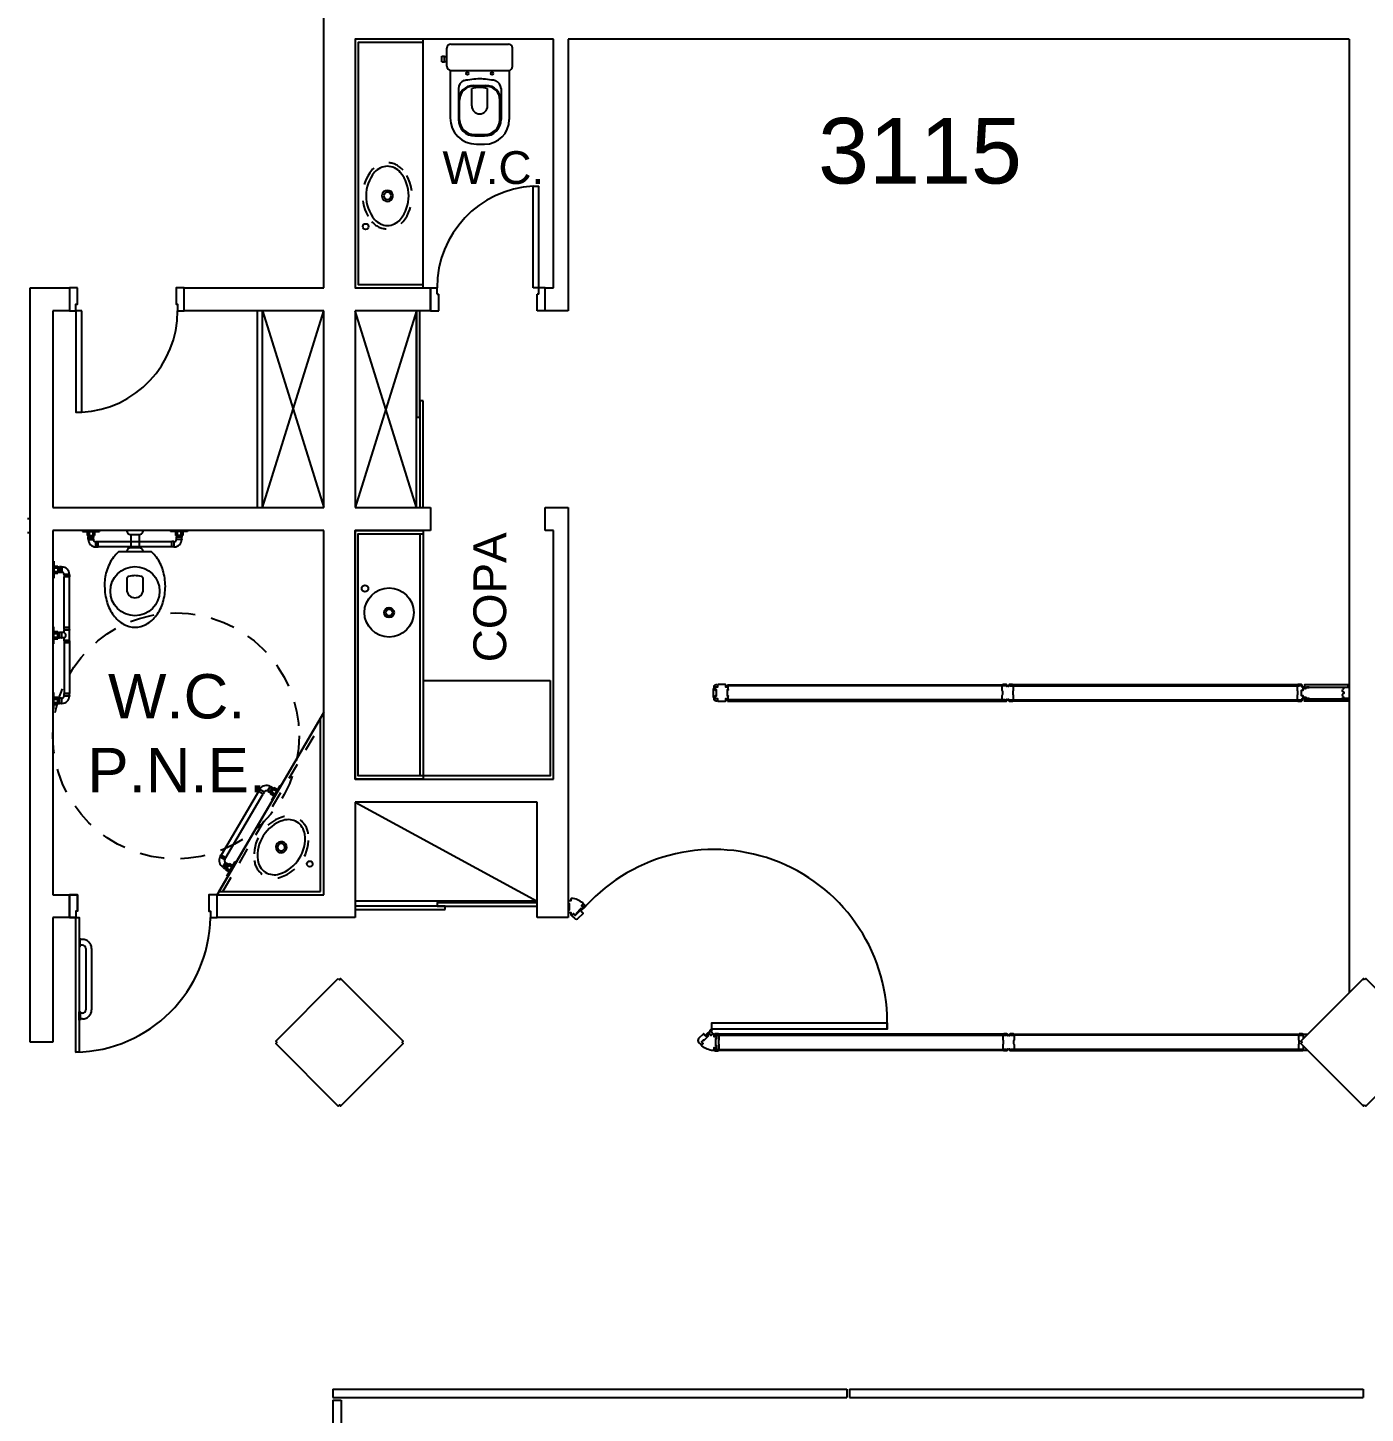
# Model space of a CAD drawing. Header units: metres. Extents: x -331 to 2982, y 362 to 2539.
# Drawn here: x 1082.93 to 1091.09, y 2326.85 to 2335.3 of the extents above; entities that cross this region are included whole.
import ezdxf
from ezdxf.enums import TextEntityAlignment as Align

# ---------------------------------------------------------------- set-up
doc = ezdxf.new("R2010")
doc.units = ezdxf.units.M
for name, pattern in [('DASHDOT', [1, 0.5, -0.25, 0, -0.25]), ('DASHED', [0.75, 0.5, -0.25]), ('XR_BL2_3 PAV$0$CONTINUOUS', [0]), ('XR_BL2_3 PAV$0$HIDDEN', [0.375, 0.25, -0.125])]:
    doc.linetypes.add(name, pattern=pattern)
doc.layers.get('0').update_dxf_attribs({"color": 251})
for name, color, linetype in [('ALV', 251, 'Continuous'), ('CX', 251, 'Continuous'), ('Div', 251, 'Continuous'), ('Est', 251, 'Continuous'), ('Mob', 251, 'Continuous'), ('Texto_Salas', 251, 'Continuous'), ('vid', 251, 'Continuous')]:
    doc.layers.add(name, color=color, linetype=linetype)
doc.layers.add('Det_Lcorte', color=251, linetype='Continuous', lineweight=20)
doc.layers.add('LCorte', color=251, linetype='Continuous', lineweight=20)
doc.styles.add('ARIAL', font='arial.ttf')
doc.styles.add('DESTAQUE', font='arial.ttf', dxfattribs={"height": 0.4})

# ---------------------------------------------------------------- blocks, each defined once
blk = doc.blocks.new('XR_BL2_3 PAV$0$VOG13')
at = {"layer": 'Mob'}
for p, q in [((-20, -15), (-20, -4)), ((-17.5, -1.5), (17.5, -1.5)), ((20, -15), (20, -4)), ((-23, -8.75), (-21.5, -8.75)), ((-23, -12.25), (-23, -8.75)), ((-23, -12.25), (-21.5, -12.25)), ((-21.5, -12.25), (-21.5, -8.75)), ((-21.5, -9), (-20, -9)), ((-21.5, -12), (-20, -12)), ((-18, -17.45), (-18, -46.5)), ((-17.5, -17.5), (17.5, -17.5)), ((18, -17.45), (18, -47.5)), ((-13, -28.63), (-13, -35.9)), ((-4.8, -39.2), (-4.8, -28.61)), ((-3.8, -26.7), (3.8, -26.7)), ((-3.75, -27.1), (3.75, -27.1)), ((4.8, -39.2), (4.8, -28.61)), ((13, -28.63), (13, -35.9)), ((-13, -35.9), (-13, -47.5)), ((-12.25, -47.6), (-12.25, -35.6)), ((12.25, -47.6), (12.25, -35.6)), ((13, -35.9), (13, -47.5)), ((-3.25, -56.6), (3.25, -56.6)), ((-3, -57.5), (3, -57.5)), ((-2, -62.5), (3, -62.5))]:
    blk.add_line(p, q, dxfattribs=at)
for centre in [(-7.5, -19.4), (7.5, -19.4)]:
    blk.add_circle(centre, 0.75, dxfattribs=at)
for centre, radius, start, end in [((-17.5, -4), 2.5, 90, 180), ((17.5, -4), 2.5, 0, 90), ((-17.5, -15), 2.5, 180, 270), ((17.5, -15), 2.5, 270, 0), ((-7.81, -28.67), 5.19, 109.37837, 179.5279), ((5.57, -107.06), 84.64, 93.7724, 100.27879), ((-5.57, -107.06), 84.64, 79.72121, 86.2276), ((7.81, -28.67), 5.19, 0.4721, 70.62163), ((-3.8, -35.9), 9.2, 90, 180), ((-3.75, -35.6), 8.5, 90, 180), ((-0.88, -40.32), 12.35, 85.90745, 108.49787), ((0.88, -40.32), 12.35, 71.50213, 94.09255), ((3.75, -35.6), 8.5, 0, 90), ((3.8, -35.9), 9.2, 0, 90), ((0, -39.2), 4.8, 180, 0), ((-2, -46.5), 16, 180, 270), ((-3, -47.5), 10, 180, 270), ((-3.25, -47.6), 9, 180, 270), ((3, -47.5), 10, 270, 0), ((3, -47.5), 15, 270, 0), ((3.25, -47.6), 9, 270, 0)]:
    blk.add_arc(centre, radius, start, end, dxfattribs=at)
blk = doc.blocks.new('XR_BL2_3 PAV$0$CUB_EMB_L5917')
at = {"layer": 'Mob', "linetype": 'XR_BL2_3 PAV$0$HIDDEN', "ltscale": 0.05}
for points in [[(0.1568, 0.2924, 0.358975), (-0.1568, 0.2924)], [(-0.1568, 0.2924, 0.471699), (-0.1569, 0.1027)], [(0.1568, 0.1026, 0.472393), (0.1568, 0.2924)], [(-0.1569, 0.1027, 0.359179), (0.1568, 0.1026)]]:
    blk.add_lwpolyline(points, format="xyb", dxfattribs=at)
at = {"layer": 'Mob'}
for points in [[(-0.1433, 0.276, 0.471701), (-0.1435, 0.1191)], [(0.1433, 0.2761, 0.358974), (-0.1433, 0.276)], [(0.1433, 0.119, 0.472527), (0.1433, 0.2761)], [(0, 0.2202, 1), (0, 0.1748)], [(0, 0.1748, 1), (0, 0.2202)], [(-0.1435, 0.1191, 0.359169), (0.1433, 0.119)]]:
    blk.add_lwpolyline(points, format="xyb", dxfattribs=at)
blk.add_lwpolyline([(0.0336, 0.1975, 1.732057), (-0.0168, 0.1684, 0.577348)], format="xyb", close=True, dxfattribs=at)
blk.add_circle((0.1874, 0.0647), 0.0175, dxfattribs=at)
blk = doc.blocks.new('SALA_ANEXO_Meio')
at = {"layer": 'Est'}
blk.add_lwpolyline([(-1090.8515, 718.723), (-1090.8585, 718.7159), (-1091.2404, 719.0977), (-1091.2333, 719.1048), (-1091.2404, 719.1119), (-1090.8585, 719.4937), (-1090.8515, 719.4866)], dxfattribs=at)
blk = doc.blocks.new('tttttttttttttt6')
at = {"layer": 'ALV', "color": 251}
for p, q in [((1307.6022, 2365.1012), (1307.6022, 2368.8003)), ((1309.0022, 2366.6162), (1307.7922, 2366.6162)), ((1307.7922, 2366.6162), (1307.7922, 2365.1012)), ((1309.0022, 2365.1012), (1309.0022, 2366.6162)), ((1309.0922, 2366.6162), (1309.0922, 2364.9612)), ((1313.8522, 2366.6162), (1309.0922, 2366.6162)), ((1313.8522, 2366.6162), (1313.8522, 2360.8022)), ((1305.8107, 2360.5012), (1305.8107, 2365.1012)), ((1305.8107, 2365.1012), (1305.8107, 2365.1012)), ((1305.8107, 2365.1012), (1306.0507, 2365.1012)), ((1306.0507, 2365.1012), (1306.0507, 2364.9612)), ((1306.7507, 2364.9612), (1306.7507, 2365.1012)), ((1306.7507, 2365.1012), (1307.6022, 2365.1012)), ((1307.7922, 2365.1012), (1308.2522, 2365.1012)), ((1308.2522, 2365.1012), (1308.2522, 2364.9612)), ((1308.9522, 2364.9612), (1308.9522, 2365.1012)), ((1308.9522, 2365.1012), (1309.0022, 2365.1012)), ((1306.0507, 2364.9612), (1305.9507, 2364.9612)), ((1305.9507, 2364.9612), (1305.9507, 2363.7612)), ((1307.6022, 2364.9612), (1306.7507, 2364.9612)), ((1307.6022, 2363.7612), (1307.6022, 2364.9612)), ((1308.2522, 2364.9612), (1307.7922, 2364.9612)), ((1307.7922, 2364.9612), (1307.7922, 2363.7612)), ((1309.0922, 2364.9612), (1308.9522, 2364.9612)), ((1305.9507, 2363.7612), (1307.6022, 2363.7612)), ((1307.7922, 2363.7612), (1308.2522, 2363.7612)), ((1308.2522, 2363.7612), (1308.2522, 2363.6212)), ((1308.9522, 2363.6212), (1308.9522, 2363.7612)), ((1308.9522, 2363.7612), (1309.0922, 2363.7612)), ((1309.0922, 2363.7612), (1309.0922, 2361.2612)), ((1307.6022, 2363.6212), (1305.9507, 2363.6212)), ((1305.9507, 2363.6212), (1305.9507, 2361.4012)), ((1307.6022, 2361.4012), (1307.6022, 2363.6212)), ((1308.2522, 2363.6212), (1307.7922, 2363.6212)), ((1307.7922, 2363.6212), (1307.7922, 2362.1062)), ((1309.0022, 2363.6212), (1308.9522, 2363.6212)), ((1309.0022, 2362.1062), (1309.0022, 2363.6212)), ((1307.7922, 2362.1062), (1309.0022, 2362.1062)), ((1308.9022, 2361.9662), (1307.7922, 2361.9662)), ((1307.7922, 2361.9662), (1307.7922, 2361.2612)), ((1308.9022, 2361.2612), (1308.9022, 2361.9662)), ((1305.9507, 2361.4012), (1306.0507, 2361.4012)), ((1306.0507, 2361.4012), (1306.0507, 2361.2612)), ((1306.9507, 2361.2612), (1306.9507, 2361.4012)), ((1306.9507, 2361.4012), (1307.6022, 2361.4012)), ((1306.0507, 2361.2612), (1305.9507, 2361.2612)), ((1305.9507, 2361.2612), (1305.9507, 2360.5012)), ((1307.7922, 2361.2612), (1306.9507, 2361.2612)), ((1309.0922, 2361.2612), (1308.9022, 2361.2612)), ((1305.9507, 2360.5012), (1305.8107, 2360.5012))]:
    blk.add_line(p, q, dxfattribs=at)
at = {"layer": 'CX', "color": 251}
for p, q in [((1308.8772, 2365.1012), (1308.8772, 2365.7202)), ((1308.8772, 2365.7202), (1308.9122, 2365.7202)), ((1308.9122, 2365.1012), (1308.9122, 2365.7202)), ((1308.2522, 2364.9612), (1308.2522, 2365.1012)), ((1308.2522, 2365.1012), (1308.2922, 2365.1012)), ((1308.2922, 2365.0612), (1308.2922, 2365.1012)), ((1308.9122, 2365.1012), (1308.8772, 2365.1012)), ((1308.9122, 2365.0612), (1308.9122, 2365.1012)), ((1308.9522, 2365.1012), (1308.9122, 2365.1012)), ((1308.9522, 2364.9612), (1308.9522, 2365.1012)), ((1308.2922, 2365.0612), (1308.3022, 2365.0612)), ((1308.3022, 2364.9612), (1308.3022, 2365.0612)), ((1308.9022, 2364.9612), (1308.9022, 2365.0612)), ((1308.9122, 2365.0612), (1308.9022, 2365.0612)), ((1307.1972, 2363.7612), (1307.1972, 2364.9612)), ((1307.2272, 2363.7612), (1307.2272, 2364.9612)), ((1308.1672, 2363.7612), (1308.1672, 2364.9612)), ((1308.2522, 2364.9612), (1308.3022, 2364.9612)), ((1308.9522, 2364.9612), (1308.9022, 2364.9612)), ((1306.1307, 2361.1287), (1306.1157, 2361.1287)), ((1306.1307, 2361.0937), (1306.1157, 2361.0937)), ((1306.1507, 2361.0737), (1306.1507, 2360.6987)), ((1306.1857, 2361.0737), (1306.1857, 2360.6987)), ((1306.1307, 2360.6787), (1306.1157, 2360.6787)), ((1306.1307, 2360.6437), (1306.1157, 2360.6437))]:
    blk.add_line(p, q, dxfattribs=at)
for points in [[(1306.1007, 2365.1012), (1306.0507, 2365.1012), (1306.0507, 2364.9612), (1306.0907, 2364.9612), (1306.0907, 2365.0012), (1306.1007, 2365.0012)], [(1306.7507, 2365.1012), (1306.7007, 2365.1012), (1306.7007, 2365.0012), (1306.7107, 2365.0012), (1306.7107, 2364.9612), (1306.7507, 2364.9612)], [(1306.1257, 2364.9612), (1306.0907, 2364.9612), (1306.0907, 2364.3422), (1306.1257, 2364.3422)], [(1308.1872, 2364.9612), (1308.1672, 2364.9612), (1308.1672, 2364.3112), (1308.1872, 2364.3112)], [(1308.2072, 2364.4112), (1308.1872, 2364.4112), (1308.1872, 2363.7612), (1308.2072, 2363.7612)], [(1306.0507, 2361.4012), (1306.1007, 2361.4012), (1306.1007, 2361.3012), (1306.0907, 2361.3012), (1306.0907, 2361.2612), (1306.0507, 2361.2612)], [(1306.9507, 2361.4012), (1306.9007, 2361.4012), (1306.9007, 2361.3012), (1306.9107, 2361.3012), (1306.9107, 2361.2612), (1306.9507, 2361.2612)], [(1308.3422, 2361.3112), (1308.3422, 2361.3312), (1307.7922, 2361.3312), (1307.7922, 2361.3112)], [(1308.9022, 2361.3312), (1308.9022, 2361.3512), (1308.2922, 2361.3512), (1308.2922, 2361.3312)], [(1306.0907, 2361.2612), (1306.1107, 2361.2612), (1306.1107, 2360.4412), (1306.0907, 2360.4412)], [(1306.1157, 2361.1362), (1306.1107, 2361.1362), (1306.1107, 2361.0862), (1306.1157, 2361.0862)], [(1306.1157, 2360.6362), (1306.1107, 2360.6362), (1306.1107, 2360.6862), (1306.1157, 2360.6862)], [(1309.9667, 2360.5815), (1309.9667, 2360.6195), (1311.0367, 2360.6195), (1311.0367, 2360.5815)]]:
    blk.add_lwpolyline(points, close=True, dxfattribs=at)
blk.add_lwpolyline([(1305.7957, 2363.6092), (1305.8107, 2363.6092), (1305.8107, 2363.6932), (1305.7957, 2363.6932, 0.414214)], format="xyb", dxfattribs=at)
for points in [[(1309.9935, 2362.5802, -0.32019), (1309.9841, 2362.587, 0.002744), (1309.9807, 2362.5978, -0.332744), (1309.9812, 2362.5989, 0.702025), (1309.9805, 2362.6026, -0.317833), (1309.9797, 2362.6034, -0.05088), (1309.9769, 2362.6312, -0.05088), (1309.9797, 2362.659, -0.317833), (1309.9805, 2362.6599, 0.702025), (1309.9812, 2362.6636, -0.332744), (1309.9807, 2362.6647, 0.002744), (1309.9841, 2362.6755, -0.32019), (1309.9935, 2362.6822), (1309.9959, 2362.6822, -0.414214), (1310.0009, 2362.6772), (1310.0009, 2362.6662), (1309.9879, 2362.6662), (1309.9879, 2362.6492, 0.414214), (1309.9884, 2362.6487), (1309.9894, 2362.6487), (1309.9894, 2362.6497, -0.414214), (1309.9912, 2362.6515), (1309.9929, 2362.6515), (1309.9929, 2362.611), (1309.9912, 2362.611, -0.414214), (1309.9894, 2362.6127), (1309.9894, 2362.6137), (1309.9884, 2362.6137, 0.414214), (1309.9879, 2362.6132), (1309.9879, 2362.5962), (1310.0009, 2362.5962), (1310.0009, 2362.5852, -0.414214), (1309.9959, 2362.5802)], [(1310.0664, 2362.6515), (1310.0664, 2362.6487), (1310.0674, 2362.6487, 0.414214), (1310.0679, 2362.6492), (1310.0679, 2362.6662), (1310.0529, 2362.6662), (1310.0529, 2362.6772, 0.414214), (1310.0479, 2362.6822), (1310.0079, 2362.6822, 0.414214), (1310.0029, 2362.6772), (1310.0029, 2362.6662), (1309.9879, 2362.6662), (1309.9879, 2362.6492, 0.414214), (1309.9884, 2362.6487), (1309.9894, 2362.6487), (1309.9894, 2362.6497, -0.414214), (1309.9912, 2362.6515), (1309.9929, 2362.6515), (1309.9929, 2362.611), (1309.9912, 2362.611, -0.414214), (1309.9894, 2362.6127), (1309.9894, 2362.6137), (1309.9884, 2362.6137, 0.414214), (1309.9879, 2362.6132), (1309.9879, 2362.5962), (1310.0029, 2362.5962), (1310.0029, 2362.5852, 0.414214), (1310.0079, 2362.5802), (1310.0279, 2362.5802), (1310.0479, 2362.5802, 0.414214), (1310.0529, 2362.5852), (1310.0529, 2362.5962), (1310.0679, 2362.5962), (1310.0679, 2362.6132, 0.414214), (1310.0674, 2362.6137), (1310.0664, 2362.6137), (1310.0664, 2362.611), (1310.0629, 2362.611), (1310.0629, 2362.6515)], [(1311.7734, 2362.6732), (1311.7694, 2362.6732, 0.414214), (1311.7664, 2362.6702), (1311.7664, 2362.6756, 0.439162), (1311.7604, 2362.6822), (1311.7424, 2362.6822, 0.414214), (1311.7414, 2362.6812), (1311.7414, 2362.6807), (1311.7564, 2362.6807), (1311.7564, 2362.6734), (1311.7416, 2362.6734, 0.322891), (1311.7359, 2362.6682), (1311.7359, 2362.6479, 0.13729), (1311.7366, 2362.6453), (1311.7382, 2362.6427, -0.13729), (1311.7389, 2362.6401), (1311.7389, 2362.6312), (1311.7389, 2362.6224, -0.13729), (1311.7382, 2362.6198), (1311.7366, 2362.6172, 0.13729), (1311.7359, 2362.6146), (1311.7359, 2362.5942, 0.322891), (1311.7416, 2362.589), (1311.7564, 2362.589), (1311.7564, 2362.5817), (1311.7414, 2362.5817), (1311.7414, 2362.5812, 0.414214), (1311.7424, 2362.5802), (1311.7604, 2362.5802, 0.439162), (1311.7664, 2362.5869), (1311.7664, 2362.5922, 0.414214), (1311.7694, 2362.5892), (1311.7734, 2362.5892, 0.414214), (1311.7764, 2362.5922), (1311.7764, 2362.5869, 0.439162), (1311.7824, 2362.5802), (1311.8004, 2362.5802, 0.414214), (1311.8014, 2362.5812), (1311.8014, 2362.5817), (1311.7864, 2362.5817), (1311.7864, 2362.589), (1311.8012, 2362.589, 0.322891), (1311.8069, 2362.5942), (1311.8069, 2362.6146, 0.13729), (1311.8061, 2362.6172), (1311.8046, 2362.6198, -0.13729), (1311.8038, 2362.6224), (1311.8038, 2362.6312), (1311.8038, 2362.6401, -0.13729), (1311.8046, 2362.6427), (1311.8061, 2362.6453, 0.13729), (1311.8069, 2362.6479), (1311.8069, 2362.6682, 0.322891), (1311.8012, 2362.6734), (1311.7864, 2362.6734), (1311.7864, 2362.6807), (1311.8014, 2362.6807), (1311.8014, 2362.6812, 0.414214), (1311.8004, 2362.6822), (1311.7824, 2362.6822, 0.439162), (1311.7764, 2362.6756), (1311.7764, 2362.6702, 0.414214)], [(1313.8128, 2362.6432), (1313.8152, 2362.6537, -0.194954), (1313.816, 2362.655), (1313.8177, 2362.656, 0.387702), (1313.8184, 2362.6587), (1313.8168, 2362.6617), (1313.8172, 2362.662), (1313.8196, 2362.6574), (1313.82, 2362.6581), (1313.82, 2362.6646), (1313.8082, 2362.6646), (1313.8082, 2362.6662), (1313.8522, 2362.6662), (1313.8522, 2362.5962), (1313.8082, 2362.5962), (1313.8082, 2362.5979), (1313.82, 2362.5979), (1313.82, 2362.6043), (1313.8196, 2362.605), (1313.8172, 2362.6005), (1313.8168, 2362.6007), (1313.8184, 2362.6038, 0.387702), (1313.8177, 2362.6064), (1313.816, 2362.6075, -0.194954), (1313.8152, 2362.6087), (1313.8128, 2362.6192, -0.268551), (1313.8142, 2362.624), (1313.8221, 2362.6291), (1313.8221, 2362.6334), (1313.8142, 2362.6384, -0.268551)], [(1309.0925, 2361.3459, 0.414214), (1309.093, 2361.3454), (1309.094, 2361.3454), (1309.094, 2361.3464, -0.414214), (1309.0958, 2361.3481), (1309.0975, 2361.3481), (1309.0975, 2361.3279), (1309.0975, 2361.3076), (1309.0958, 2361.3076, -0.414214), (1309.094, 2361.3094), (1309.094, 2361.3104), (1309.093, 2361.3104, 0.414214), (1309.0925, 2361.3099), (1309.0925, 2361.2929), (1309.1075, 2361.2929), (1309.1075, 2361.2819, 0.668179), (1309.1161, 2361.2783), (1309.1239, 2361.2861), (1309.1345, 2361.2755), (1309.1465, 2361.2875, 0.414214), (1309.1465, 2361.2882), (1309.1458, 2361.289), (1309.1451, 2361.2882, -0.414214), (1309.1426, 2361.2882), (1309.1414, 2361.2895), (1309.17, 2361.3181), (1309.1712, 2361.3169, -0.414214), (1309.1712, 2361.3144), (1309.1705, 2361.3137), (1309.1712, 2361.313, 0.414214), (1309.1719, 2361.313), (1309.184, 2361.325), (1309.1734, 2361.3356), (1309.1812, 2361.3434, 0.441105), (1309.1808, 2361.3508, 0.152372), (1309.113, 2361.3789, 0.441105), (1309.1075, 2361.3739), (1309.1075, 2361.3629), (1309.0925, 2361.3629)], [(1309.9636, 2360.5441), (1309.9706, 2360.5512, 0.414214), (1309.9706, 2360.5582), (1309.9616, 2360.5673, 0.414214), (1309.9587, 2360.5673), (1309.9507, 2360.5593), (1309.9518, 2360.5583), (1309.9514, 2360.5579), (1309.95, 2360.5593), (1309.95, 2360.5593), (1309.9591, 2360.5682, -0.294496), (1309.9612, 2360.5687, 3.099483), (1309.9574, 2360.5745), (1309.9556, 2360.5727), (1309.9566, 2360.5717), (1309.9352, 2360.5506), (1309.937, 2360.5488), (1309.947, 2360.5587), (1309.947, 2360.5578), (1309.9386, 2360.5496), (1309.9407, 2360.5474), (1309.9403, 2360.5471), (1309.9394, 2360.548), (1309.9312, 2360.5397), (1309.9259, 2360.545), (1309.9253, 2360.5423), (1309.9211, 2360.5466), (1309.9237, 2360.5471), (1309.9184, 2360.5524, 0.414214), (1309.9156, 2360.5524), (1309.887, 2360.5238, 0.414214), (1309.887, 2360.5005), (1309.9001, 2360.4874, 0.422579), (1309.907, 2360.4875), (1309.9141, 2360.4946), (1309.9037, 2360.5049), (1309.9157, 2360.5169, -0.414214), (1309.9165, 2360.5169), (1309.9172, 2360.5162), (1309.9165, 2360.5155, 0.414214), (1309.9165, 2360.5131), (1309.9177, 2360.5118), (1309.9463, 2360.5405), (1309.9451, 2360.5417, 0.414214), (1309.9426, 2360.5417), (1309.9419, 2360.541), (1309.9412, 2360.5417, -0.414214), (1309.9412, 2360.5424), (1309.9532, 2360.5544)], [(1309.9951, 2360.4671), (1309.9801, 2360.4671), (1309.9801, 2360.456, -0.440902), (1309.9747, 2360.4511, -0.152386), (1309.9069, 2360.4791, -0.440902), (1309.9065, 2360.4865), (1309.9143, 2360.4943), (1309.9037, 2360.5049), (1309.9157, 2360.5169, -0.414214), (1309.9165, 2360.5169), (1309.9172, 2360.5162), (1309.9165, 2360.5155, 0.414214), (1309.9165, 2360.5131), (1309.9177, 2360.5118), (1309.9463, 2360.5405), (1309.9451, 2360.5417, 0.414214), (1309.9426, 2360.5417), (1309.9419, 2360.541), (1309.9412, 2360.5417, -0.414214), (1309.9412, 2360.5424), (1309.9532, 2360.5544), (1309.9638, 2360.5438), (1309.9716, 2360.5516, -0.668179), (1309.9801, 2360.5481), (1309.9801, 2360.5371), (1309.9951, 2360.5371), (1309.9951, 2360.5201, -0.414214), (1309.9946, 2360.5196), (1309.9936, 2360.5196), (1309.9936, 2360.5206, 0.414214), (1309.9919, 2360.5223), (1309.9901, 2360.5223), (1309.9901, 2360.5021), (1309.9901, 2360.4818), (1309.9919, 2360.4818, 0.414214), (1309.9936, 2360.4836), (1309.9936, 2360.4846), (1309.9946, 2360.4846, -0.414214), (1309.9951, 2360.4841)], [(1310.0127, 2360.4854, 0.13729), (1310.012, 2360.488), (1310.0104, 2360.4906, -0.13729), (1310.0097, 2360.4932), (1310.0097, 2360.5021), (1310.0097, 2360.5109, -0.13729), (1310.0104, 2360.5135), (1310.012, 2360.5161, 0.13729), (1310.0127, 2360.5187), (1310.0127, 2360.5391, 0.322891), (1310.007, 2360.5443), (1309.9922, 2360.5443), (1309.9922, 2360.5516), (1310.0072, 2360.5516), (1310.0072, 2360.5521, 0.414214), (1310.0062, 2360.5531), (1309.9882, 2360.5531, 0.439162), (1309.9822, 2360.5464), (1309.9822, 2360.5371), (1309.9951, 2360.5371), (1309.9951, 2360.5201, -0.414214), (1309.9946, 2360.5196), (1309.9936, 2360.5196), (1309.9936, 2360.5206, 0.414214), (1309.9919, 2360.5223), (1309.9901, 2360.5223), (1309.9901, 2360.5021), (1309.9901, 2360.4818), (1309.9919, 2360.4818, 0.414214), (1309.9936, 2360.4836), (1309.9936, 2360.4846), (1309.9946, 2360.4846, -0.414214), (1309.9951, 2360.4841), (1309.9951, 2360.4671), (1309.9822, 2360.4671), (1309.9822, 2360.4564, 0.439162), (1309.9882, 2360.4498), (1310.0062, 2360.4498, 0.414214), (1310.0072, 2360.4508), (1310.0072, 2360.4513), (1309.9922, 2360.4513), (1309.9922, 2360.4586), (1310.007, 2360.4586, 0.322891), (1310.0127, 2360.4638)], [(1311.7784, 2360.5434), (1311.7744, 2360.5434, 0.414214), (1311.7714, 2360.5404), (1311.7714, 2360.5458, 0.439162), (1311.7654, 2360.5524), (1311.7474, 2360.5524, 0.414214), (1311.7464, 2360.5514), (1311.7464, 2360.5509), (1311.7614, 2360.5509), (1311.7614, 2360.5436), (1311.7466, 2360.5436, 0.322891), (1311.7409, 2360.5384), (1311.7409, 2360.5181, 0.13729), (1311.7416, 2360.5155), (1311.7432, 2360.5129, -0.13729), (1311.7439, 2360.5103), (1311.7439, 2360.5014), (1311.7439, 2360.4926, -0.13729), (1311.7432, 2360.49), (1311.7416, 2360.4874, 0.13729), (1311.7409, 2360.4848), (1311.7409, 2360.4644, 0.322891), (1311.7466, 2360.4592), (1311.7614, 2360.4592), (1311.7614, 2360.4519), (1311.7464, 2360.4519), (1311.7464, 2360.4514, 0.414214), (1311.7474, 2360.4504), (1311.7654, 2360.4504, 0.439162), (1311.7714, 2360.4571), (1311.7714, 2360.4624, 0.414214), (1311.7744, 2360.4594), (1311.7784, 2360.4594, 0.414214), (1311.7814, 2360.4624), (1311.7814, 2360.4571, 0.439162), (1311.7874, 2360.4504), (1311.8054, 2360.4504, 0.414214), (1311.8064, 2360.4514), (1311.8064, 2360.4519), (1311.7914, 2360.4519), (1311.7914, 2360.4592), (1311.8062, 2360.4592, 0.322891), (1311.8119, 2360.4644), (1311.8119, 2360.4848, 0.13729), (1311.8111, 2360.4874), (1311.8096, 2360.49, -0.13729), (1311.8088, 2360.4926), (1311.8088, 2360.5014), (1311.8088, 2360.5103, -0.13729), (1311.8096, 2360.5129), (1311.8111, 2360.5155, 0.13729), (1311.8119, 2360.5181), (1311.8119, 2360.5384, 0.322891), (1311.8062, 2360.5436), (1311.7914, 2360.5436), (1311.7914, 2360.5509), (1311.8064, 2360.5509), (1311.8064, 2360.5514, 0.414214), (1311.8054, 2360.5524), (1311.7874, 2360.5524, 0.439162), (1311.7814, 2360.5458), (1311.7814, 2360.5404, 0.414214)], [(1313.5738, 2360.4787), (1313.5583, 2360.4942), (1313.5654, 2360.5012), (1313.5583, 2360.5083), (1313.5738, 2360.5238), (1313.5737, 2360.5458, 0.439162), (1313.5678, 2360.5524), (1313.5497, 2360.5524, 0.414214), (1313.5487, 2360.5514), (1313.5487, 2360.5509), (1313.5637, 2360.5509), (1313.5637, 2360.5436), (1313.549, 2360.5436, 0.322891), (1313.5433, 2360.5384), (1313.5433, 2360.5181, 0.13729), (1313.544, 2360.5155), (1313.5456, 2360.5129, -0.13729), (1313.5463, 2360.5103), (1313.5463, 2360.5014), (1313.5463, 2360.4926, -0.13729), (1313.5456, 2360.49), (1313.544, 2360.4874, 0.13729), (1313.5433, 2360.4848), (1313.5433, 2360.4644, 0.322891), (1313.549, 2360.4592), (1313.5637, 2360.4592), (1313.5637, 2360.4519), (1313.5487, 2360.4519), (1313.5487, 2360.4514, 0.414214), (1313.5497, 2360.4504), (1313.5678, 2360.4504, 0.439162), (1313.5737, 2360.4571)]]:
    blk.add_lwpolyline(points, format="xyb", close=True, dxfattribs=at)
at = {"layer": 'CX', "color": 251, "linetype": 'XR_BL2_3 PAV$0$CONTINUOUS'}
blk.add_lwpolyline([(1313.5419, 2362.5802), (1313.5601, 2362.5802, 0.420879), (1313.5659, 2362.5867), (1313.5659, 2362.5964), (1313.5859, 2362.5964), (1313.5859, 2362.6024), (1313.5908, 2362.6015), (1313.5913, 2362.5995, 0.414214), (1313.5943, 2362.5965), (1313.6028, 2362.5965), (1313.6091, 2362.5965), (1313.6091, 2362.5977), (1313.6028, 2362.5977), (1313.5943, 2362.5977, -0.414214), (1313.5925, 2362.5995), (1313.592, 2362.6017, 0.414214), (1313.591, 2362.6027), (1313.5838, 2362.604, -0.212526), (1313.5824, 2362.6049), (1313.5819, 2362.6057), (1313.581, 2362.6051), (1313.5819, 2362.6037, 0.204506), (1313.5832, 2362.6029), (1313.5844, 2362.6027), (1313.5844, 2362.5979), (1313.5716, 2362.5979), (1313.5716, 2362.6139), (1313.5624, 2362.6139), (1313.5624, 2362.6335), (1313.5624, 2362.6489), (1313.5716, 2362.6489), (1313.5716, 2362.6649), (1313.5844, 2362.6649), (1313.5844, 2362.6602), (1313.5832, 2362.66, 0.204506), (1313.5819, 2362.6592), (1313.581, 2362.6578), (1313.5819, 2362.6571), (1313.5824, 2362.6579, -0.212526), (1313.5838, 2362.6589), (1313.591, 2362.6601, 0.414214), (1313.592, 2362.6611), (1313.5925, 2362.6633, -0.414214), (1313.5943, 2362.6651), (1313.5986, 2362.6651), (1313.6091, 2362.6651), (1313.6091, 2362.6663), (1313.5986, 2362.6663), (1313.5943, 2362.6663, 0.414214), (1313.5913, 2362.6633), (1313.5908, 2362.6613), (1313.5859, 2362.6605), (1313.5859, 2362.6664), (1313.5659, 2362.6664), (1313.5659, 2362.6761, 0.420879), (1313.5601, 2362.6826), (1313.5419, 2362.6826, 0.414214), (1313.5409, 2362.6816), (1313.5409, 2362.6811), (1313.5559, 2362.6811), (1313.5559, 2362.6738), (1313.5411, 2362.6738, 0.322891), (1313.5354, 2362.6686), (1313.5354, 2362.6483, 0.13729), (1313.5361, 2362.6457), (1313.5377, 2362.6431, -0.13729), (1313.5384, 2362.6405), (1313.5384, 2362.6312), (1313.5384, 2362.6224, -0.13729), (1313.5377, 2362.6198), (1313.5361, 2362.6172, 0.13729), (1313.5354, 2362.6146), (1313.5354, 2362.5942, 0.322891), (1313.5411, 2362.589), (1313.5559, 2362.589), (1313.5559, 2362.5817), (1313.5409, 2362.5817), (1313.5409, 2362.5812, 0.414214)], format="xyb", close=True, dxfattribs=at)
at = {"layer": 'CX', "color": 251}
for points in [[(1306.1007, 2361.3012), (1306.1007, 2361.4012), (1306.0507, 2361.4012), (1306.0507, 2361.2612), (1306.0907, 2361.2612)], [(1313.5738, 2360.5238), (1313.5738, 2360.5512), (1313.6012, 2360.5512)], [(1313.6012, 2360.4512), (1313.5738, 2360.4512), (1313.5738, 2360.4787)]]:
    blk.add_lwpolyline(points, dxfattribs=at)
at = {"layer": 'CX', "color": 251, "linetype": 'XR_BL2_3 PAV$0$CONTINUOUS'}
blk.add_lwpolyline([(1309.1979, 2361.3304, 0.414214), (1309.1979, 2361.3332), (1309.1888, 2361.3423, 0.414214), (1309.1817, 2361.3423), (1309.1743, 2361.3348), (1309.177, 2361.3322), (1309.1779, 2361.333), (1309.1762, 2361.3346), (1309.1828, 2361.3412, -0.414214), (1309.1878, 2361.3412), (1309.1968, 2361.3322, -0.414214), (1309.1968, 2361.3315), (1309.1918, 2361.3265), (1309.1898, 2361.3286, 0.414214), (1309.1887, 2361.3286), (1309.1337, 2361.2736), (1309.1234, 2361.2839), (1309.1167, 2361.2772, 0.422579), (1309.1165, 2361.2703), (1309.1296, 2361.2572, 0.414214), (1309.153, 2361.2572), (1309.1823, 2361.2866, 0.414214), (1309.1823, 2361.2894), (1309.177, 2361.2947), (1309.1764, 2361.292), (1309.1722, 2361.2962), (1309.1749, 2361.2968), (1309.1696, 2361.3021), (1309.1973, 2361.3299)], format="xyb", dxfattribs=at)
at = {"layer": 'CX', "color": 251}
for centre, radius, start, end in [((1308.9122, 2365.1012), 0.62, 93.23616, 180), ((1306.0907, 2364.9612), 0.62, 273.23616, 0), ((1309.9802, 2360.6194), 1.0571, 358.14079, 137.73334), ((1306.0747, 2361.2772), 0.8361, 271.09311, 358.90689), ((1306.1307, 2361.0737), 0.055, 0, 90), ((1306.1307, 2361.0737), 0.02, 0, 90), ((1306.1307, 2360.6987), 0.055, 270, 0), ((1306.1307, 2360.6987), 0.02, 270, 0)]:
    blk.add_arc(centre, radius, start, end, dxfattribs=at)
at = {"layer": 'Div', "color": 251, "linetype": 'ByBlock'}
for points in [[(1313.5809, 2362.6664), (1313.8465, 2362.6664), (1313.8465, 2362.6814), (1313.5809, 2362.6814)], [(1313.5809, 2362.596), (1313.8465, 2362.596), (1313.8465, 2362.581), (1313.5809, 2362.581)]]:
    blk.add_lwpolyline(points, close=True, dxfattribs=at)
at = {"layer": 'Est', "color": 251}
blk.add_lwpolyline([(1307.6901, 2360.8901), (1307.6972, 2360.8831), (1307.7042, 2360.8901), (1308.0861, 2360.5083), (1308.079, 2360.5012), (1308.0861, 2360.4942), (1307.7042, 2360.1123), (1307.6972, 2360.1194), (1307.6901, 2360.1123), (1307.3083, 2360.4942), (1307.3153, 2360.5012), (1307.3083, 2360.5083)], close=True, dxfattribs=at)
blk.add_lwpolyline([(1313.9472, 2360.1194), (1313.9401, 2360.1123), (1313.5583, 2360.4942), (1313.5653, 2360.5012), (1313.5583, 2360.5083), (1313.9401, 2360.8901), (1313.9472, 2360.8831)], dxfattribs=at)
at = {"layer": 'Mob', "color": 251}
for p, q in [((1307.2272, 2363.7612), (1307.6022, 2364.9612)), ((1307.2272, 2364.9612), (1307.6022, 2363.7612)), ((1308.1672, 2363.7612), (1307.7922, 2364.9612)), ((1308.1672, 2364.9612), (1307.7922, 2363.7612)), ((1306.1304, 2363.6212), (1306.1304, 2363.6152)), ((1306.1304, 2363.6152), (1306.2334, 2363.6152)), ((1306.16, 2363.6152), (1306.16, 2363.5912)), ((1306.16, 2363.5912), (1306.2037, 2363.5912)), ((1306.1653, 2363.5692), (1306.1653, 2363.5812)), ((1306.1653, 2363.5812), (1306.1984, 2363.5812)), ((1306.1653, 2363.5692), (1306.166, 2363.5667)), ((1306.1984, 2363.5692), (1306.1653, 2363.5692)), ((1306.166, 2363.5912), (1306.166, 2363.5812)), ((1306.166, 2363.5667), (1306.1977, 2363.5667)), ((1306.1709, 2363.6152), (1306.1709, 2363.5912)), ((1306.1928, 2363.6152), (1306.1928, 2363.5912)), ((1306.1977, 2363.5912), (1306.1977, 2363.5812)), ((1306.1984, 2363.5692), (1306.1977, 2363.5667)), ((1306.1984, 2363.5692), (1306.1984, 2363.5812)), ((1306.2037, 2363.6152), (1306.2037, 2363.5912)), ((1306.2139, 2363.5538), (1306.2113, 2363.5531)), ((1306.2113, 2363.5213), (1306.2113, 2363.5531)), ((1306.2139, 2363.5538), (1306.2259, 2363.5538)), ((1306.2139, 2363.5538), (1306.2139, 2363.5207)), ((1306.2259, 2363.5207), (1306.2259, 2363.5538)), ((1306.6755, 2363.5531), (1306.2259, 2363.5531)), ((1306.2334, 2363.6212), (1306.2334, 2363.6152)), ((1306.4257, 2363.5962), (1306.4257, 2363.5162)), ((1306.4756, 2363.5962), (1306.4756, 2363.5162)), ((1306.668, 2363.6212), (1306.668, 2363.6152)), ((1306.771, 2363.6152), (1306.668, 2363.6152)), ((1306.6875, 2363.5538), (1306.6755, 2363.5538)), ((1306.6755, 2363.5207), (1306.6755, 2363.5538)), ((1306.6875, 2363.5538), (1306.69, 2363.5531)), ((1306.6875, 2363.5538), (1306.6875, 2363.5207)), ((1306.69, 2363.5213), (1306.69, 2363.5531)), ((1306.6976, 2363.6152), (1306.6976, 2363.5912)), ((1306.7414, 2363.5912), (1306.6976, 2363.5912)), ((1306.7361, 2363.5812), (1306.7029, 2363.5812)), ((1306.7029, 2363.5692), (1306.7029, 2363.5812)), ((1306.7029, 2363.5692), (1306.7036, 2363.5667)), ((1306.7029, 2363.5692), (1306.7361, 2363.5692)), ((1306.7036, 2363.5912), (1306.7036, 2363.5812)), ((1306.7354, 2363.5667), (1306.7036, 2363.5667)), ((1306.7085, 2363.6152), (1306.7085, 2363.5912)), ((1306.7304, 2363.6152), (1306.7304, 2363.5912)), ((1306.7354, 2363.5912), (1306.7354, 2363.5812)), ((1306.7361, 2363.5692), (1306.7354, 2363.5667)), ((1306.7361, 2363.5692), (1306.7361, 2363.5812)), ((1306.7414, 2363.6152), (1306.7414, 2363.5912)), ((1306.771, 2363.6212), (1306.771, 2363.6152)), ((1306.2139, 2363.5207), (1306.2113, 2363.5213)), ((1306.2139, 2363.5207), (1306.2259, 2363.5207)), ((1306.6755, 2363.5214), (1306.2259, 2363.5214)), ((1306.6875, 2363.5207), (1306.6755, 2363.5207)), ((1306.6875, 2363.5207), (1306.69, 2363.5213)), ((1305.9507, 2363.4342), (1305.9567, 2363.4342)), ((1305.9567, 2363.4342), (1305.9567, 2363.3312)), ((1305.9567, 2363.4046), (1305.9807, 2363.4046)), ((1305.9567, 2363.3937), (1305.9807, 2363.3937)), ((1305.9807, 2363.4046), (1305.9807, 2363.3609)), ((1305.9807, 2363.3986), (1305.9907, 2363.3986)), ((1305.9907, 2363.3993), (1305.9907, 2363.3662)), ((1306.0027, 2363.3993), (1305.9907, 2363.3993)), ((1306.0027, 2363.3993), (1306.0052, 2363.3986)), ((1306.0027, 2363.3662), (1306.0027, 2363.3993)), ((1306.0052, 2363.3986), (1306.0052, 2363.3669)), ((1305.9507, 2363.3312), (1305.9567, 2363.3312)), ((1305.9567, 2363.3718), (1305.9807, 2363.3718)), ((1305.9567, 2363.3609), (1305.9807, 2363.3609)), ((1305.9807, 2363.3669), (1305.9907, 2363.3669)), ((1306.0027, 2363.3662), (1305.9907, 2363.3662)), ((1306.0027, 2363.3662), (1306.0052, 2363.3669)), ((1306.0181, 2363.3507), (1306.0188, 2363.3533)), ((1306.0181, 2363.3507), (1306.0181, 2363.3387)), ((1306.0181, 2363.3507), (1306.0512, 2363.3507)), ((1306.0512, 2363.3387), (1306.0181, 2363.3387)), ((1306.0506, 2363.3533), (1306.0188, 2363.3533)), ((1306.0188, 2363.0292), (1306.0188, 2363.3387)), ((1306.0512, 2363.3507), (1306.0506, 2363.3533)), ((1306.0506, 2363.0292), (1306.0506, 2363.3387)), ((1306.0512, 2363.3507), (1306.0512, 2363.3387)), ((1305.9507, 2363.0342), (1305.9567, 2363.0342)), ((1305.9567, 2362.9312), (1305.9567, 2363.0342)), ((1305.9567, 2363.0046), (1305.9807, 2363.0046)), ((1305.9567, 2362.9937), (1305.9807, 2362.9937)), ((1305.9567, 2362.9718), (1305.9807, 2362.9718)), ((1305.9807, 2362.9609), (1305.9807, 2363.0046)), ((1305.9807, 2362.9986), (1305.9897, 2362.9986)), ((1305.9807, 2362.9669), (1305.9897, 2362.9669)), ((1305.9897, 2362.9662), (1305.9897, 2362.9993)), ((1306.0017, 2362.9993), (1305.9897, 2362.9993)), ((1306.0017, 2362.9662), (1305.9897, 2362.9662)), ((1306.0017, 2362.9993), (1306.0017, 2362.9662)), ((1306.0017, 2362.9993), (1306.0042, 2362.9986)), ((1306.0017, 2362.9662), (1306.0042, 2362.9669)), ((1306.0188, 2362.9986), (1306.0042, 2362.9986)), ((1306.0042, 2362.9669), (1306.0042, 2362.9986)), ((1306.0188, 2362.9669), (1306.0042, 2362.9669)), ((1306.0181, 2363.0172), (1306.0181, 2363.0292)), ((1306.0512, 2363.0292), (1306.0181, 2363.0292)), ((1306.0181, 2363.0172), (1306.0188, 2363.0147)), ((1306.0181, 2363.0172), (1306.0512, 2363.0172)), ((1306.0188, 2362.9986), (1306.0188, 2363.0147)), ((1306.0506, 2363.0147), (1306.0188, 2363.0147)), ((1306.0188, 2362.9508), (1306.0188, 2362.9669)), ((1306.0512, 2363.0172), (1306.0506, 2363.0147)), ((1306.0506, 2362.9508), (1306.0506, 2363.0147)), ((1306.0512, 2363.0172), (1306.0512, 2363.0292)), ((1305.9507, 2362.9312), (1305.9567, 2362.9312)), ((1305.9567, 2362.9609), (1305.9807, 2362.9609)), ((1306.0181, 2362.9482), (1306.0188, 2362.9508)), ((1306.0181, 2362.9482), (1306.0181, 2362.9362)), ((1306.0181, 2362.9482), (1306.0512, 2362.9482)), ((1306.0512, 2362.9362), (1306.0181, 2362.9362)), ((1306.0506, 2362.9508), (1306.0188, 2362.9508)), ((1306.0188, 2362.9362), (1306.0188, 2362.6267)), ((1306.0512, 2362.9482), (1306.0506, 2362.9508)), ((1306.0506, 2362.9362), (1306.0506, 2362.6267)), ((1306.0512, 2362.9482), (1306.0512, 2362.9362)), ((1305.9507, 2362.6342), (1305.9567, 2362.6342)), ((1305.9567, 2362.5312), (1305.9567, 2362.6342)), ((1306.0181, 2362.6147), (1306.0181, 2362.6267)), ((1306.0512, 2362.6267), (1306.0181, 2362.6267)), ((1306.0512, 2362.6147), (1306.0512, 2362.6267)), ((1308.2072, 2362.7062), (1308.9822, 2362.7062)), ((1305.9567, 2362.6046), (1305.9807, 2362.6046)), ((1305.9567, 2362.5937), (1305.9807, 2362.5937)), ((1305.9567, 2362.5718), (1305.9807, 2362.5718)), ((1305.9567, 2362.5609), (1305.9807, 2362.5609)), ((1305.9807, 2362.5609), (1305.9807, 2362.6046)), ((1305.9807, 2362.5986), (1305.9907, 2362.5986)), ((1305.9807, 2362.5669), (1305.9907, 2362.5669)), ((1306.0027, 2362.5993), (1305.9907, 2362.5993)), ((1305.9907, 2362.5662), (1305.9907, 2362.5993)), ((1306.0027, 2362.5662), (1305.9907, 2362.5662)), ((1306.0027, 2362.5993), (1306.0052, 2362.5986)), ((1306.0027, 2362.5993), (1306.0027, 2362.5662)), ((1306.0027, 2362.5662), (1306.0052, 2362.5668)), ((1306.0052, 2362.5668), (1306.0052, 2362.5986)), ((1306.0181, 2362.6147), (1306.0188, 2362.6122)), ((1306.0181, 2362.6147), (1306.0512, 2362.6147)), ((1306.0506, 2362.6122), (1306.0188, 2362.6122)), ((1306.0512, 2362.6147), (1306.0506, 2362.6122)), ((1305.9507, 2362.5312), (1305.9567, 2362.5312)), ((1306.9507, 2361.4012), (1307.6022, 2362.5112)), ((1307.6022, 2362.5112), (1306.9507, 2361.4012)), ((1307.5822, 2362.4772), (1306.9624, 2361.4212)), ((1307.5822, 2361.4212), (1307.5822, 2362.4772)), ((1307.2106, 2362.0428), (1307.2046, 2362.0325)), ((1307.2106, 2362.0428), (1307.2125, 2362.0447)), ((1307.2392, 2362.0261), (1307.2106, 2362.0428)), ((1307.2125, 2362.0447), (1307.2399, 2362.0286)), ((1307.2746, 2362.0608), (1307.2585, 2362.0334)), ((1307.2603, 2362.0316), (1307.2585, 2362.0334)), ((1307.2603, 2362.0316), (1307.2771, 2362.0601)), ((1307.2874, 2362.054), (1307.2707, 2362.0255)), ((1307.2771, 2362.0601), (1307.2746, 2362.0608)), ((1307.2988, 2362.0536), (1307.2766, 2362.0158)), ((1307.2771, 2362.0601), (1307.2874, 2362.054)), ((1307.3345, 2362.067), (1307.2823, 2361.9781)), ((1307.2957, 2362.0484), (1307.2871, 2362.0534)), ((1307.3139, 2362.032), (1307.2932, 2362.0441)), ((1307.3195, 2362.0414), (1307.2988, 2362.0536)), ((1307.3396, 2362.0639), (1307.3345, 2362.067)), ((1306.9776, 2361.6443), (1307.2052, 2362.0321)), ((1307.0049, 2361.6283), (1307.2325, 2362.0161)), ((1307.2046, 2362.0325), (1307.2331, 2362.0157)), ((1307.2392, 2362.0261), (1307.2331, 2362.0157)), ((1307.2392, 2362.0261), (1307.2399, 2362.0286)), ((1307.2603, 2362.0316), (1307.2707, 2362.0255)), ((1307.2797, 2362.021), (1307.271, 2362.0261)), ((1307.2973, 2362.0037), (1307.2766, 2362.0158)), ((1307.3029, 2362.0131), (1307.2822, 2362.0253)), ((1307.2875, 2361.9751), (1307.2823, 2361.9781)), ((1307.7922, 2361.9662), (1308.9022, 2361.3612)), ((1306.9709, 2361.6343), (1306.9702, 2361.6318)), ((1306.9702, 2361.6318), (1306.9976, 2361.6157)), ((1306.9709, 2361.6343), (1306.977, 2361.6447)), ((1306.9994, 2361.6176), (1306.9709, 2361.6343)), ((1306.977, 2361.6447), (1307.0055, 2361.6279)), ((1306.9994, 2361.6176), (1306.9976, 2361.6157)), ((1306.9994, 2361.6176), (1307.0055, 2361.6279)), ((1306.9863, 2361.5698), (1307.0024, 2361.5971)), ((1306.9882, 2361.5679), (1306.9863, 2361.5698)), ((1307.0049, 2361.5964), (1306.9882, 2361.5679)), ((1306.9882, 2361.5679), (1306.9985, 2361.5618)), ((1306.9985, 2361.5618), (1307.0153, 2361.5904)), ((1307.0075, 2361.5573), (1306.9989, 2361.5624)), ((1307.0049, 2361.5964), (1307.0024, 2361.5971)), ((1307.0045, 2361.5522), (1307.0266, 2361.5899)), ((1307.0252, 2361.54), (1307.0045, 2361.5522)), ((1307.0049, 2361.5964), (1307.0153, 2361.5904)), ((1307.0307, 2361.5495), (1307.01, 2361.5616)), ((1307.0102, 2361.5145), (1307.0623, 2361.6033)), ((1307.0236, 2361.5847), (1307.0149, 2361.5898)), ((1307.0418, 2361.5683), (1307.0211, 2361.5805)), ((1307.0473, 2361.5777), (1307.0266, 2361.5899)), ((1307.0675, 2361.6003), (1307.0623, 2361.6033)), ((1307.0154, 2361.5114), (1307.0102, 2361.5145)), ((1306.9624, 2361.4212), (1307.5822, 2361.4212)), ((1308.9022, 2361.3612), (1307.7922, 2361.3612))]:
    blk.add_line(p, q, dxfattribs=at)
at = {"layer": 'Mob', "color": 251, "ltscale": 0.05}
blk.add_line((1308.1872, 2363.6012), (1308.1873, 2362.1262), dxfattribs=at)
at = {"layer": 'Mob', "color": 251, "linetype": 'DASHED', "ltscale": 0.05}
blk.add_line((1306.9856, 2361.4212), (1307.5822, 2362.4376), dxfattribs=at)
at = {"layer": 'Mob', "color": 251}
for points in [[(1308.2072, 2366.6162), (1308.2072, 2366.6162), (1307.7922, 2366.6162), (1307.7922, 2365.1012), (1308.2072, 2365.1012), (1308.2072, 2366.6162)], [(1308.2072, 2366.5962), (1307.8122, 2366.5962), (1307.8122, 2365.1212), (1308.2071, 2365.1213)], [(1308.2072, 2362.1062), (1308.2072, 2362.1062), (1307.7922, 2362.1062), (1307.7922, 2363.6212), (1308.2072, 2363.6212), (1308.2072, 2362.1062)], [(1308.9822, 2362.7062), (1308.9822, 2362.1263), (1307.8122, 2362.1262), (1307.8122, 2363.6012), (1308.2071, 2363.6012)]]:
    blk.add_lwpolyline(points, dxfattribs=at)
for points in [[(1306.4007, 2363.6212, 0.414214), (1306.4257, 2363.5962), (1306.4757, 2363.5962, 0.414483), (1306.5006, 2363.6212)], [(1306.5006, 2363.4912, 0.414483), (1306.4757, 2363.5162), (1306.4257, 2363.5162, 0.414214), (1306.4007, 2363.4912)]]:
    blk.add_lwpolyline(points, format="xyb", dxfattribs=at)
for points in [[(1306.5505, 2363.4912), (1306.3509, 2363.4912, 0.056984), (1306.3199, 2363.458, 0.085116), (1306.2764, 2363.3718, 0.090221), (1306.2657, 2363.2812, 0.074494), (1306.2805, 2363.1826, 0.085116), (1306.3199, 2363.1045, 0.106255), (1306.3829, 2363.0489, 0.128271), (1306.4507, 2363.0312, 0.128271), (1306.5184, 2363.0489, 0.106255), (1306.5815, 2363.1045, 0.085116), (1306.6209, 2363.1826, 0.074494), (1306.6357, 2363.2812, 0.074494), (1306.6209, 2363.3799, 0.085116), (1306.5815, 2363.458, 0.056984)], [(1306.5007, 2363.3258, 0.326276), (1306.4902, 2363.3401, 0.155871), (1306.4111, 2363.3401, 0.326276), (1306.4007, 2363.3258), (1306.4007, 2363.2612, 1), (1306.5007, 2363.2612)]]:
    blk.add_lwpolyline(points, format="xyb", close=True, dxfattribs=at)
for centre, radius in [((1306.4507, 2363.2512), 0.15), ((1307.8529, 2363.268), 0.0203), ((1307.9997, 2363.1212), 0.15), ((1307.9997, 2363.1212), 0.0303), ((1307.9997, 2363.1212), 0.0203), ((1307.5161, 2361.5889), 0.0175)]:
    blk.add_circle(centre, radius, dxfattribs=at)
at = {"layer": 'Mob', "color": 251, "linetype": 'DASHED', "ltscale": 0.3}
blk.add_circle((1306.7006, 2362.3692), 0.75, dxfattribs=at)
at = {"layer": 'Mob', "color": 251}
for centre, radius, start, end in [((1306.2113, 2363.5667), 0.0453, 179.99797, 270.00203), ((1306.2113, 2363.5667), 0.0136, 179.52632, 270), ((1306.69, 2363.5667), 0.0136, 270, 0.47368), ((1306.69, 2363.5667), 0.0453, 269.99797, 0.00203), ((1306.0052, 2363.3533), 0.0453, 359.99797, 90.00203), ((1306.0052, 2363.3533), 0.0136, 0, 90.47368), ((1306.0122, 2362.9827), 0.0172, 292.61986, 67.38014), ((1306.0052, 2362.6122), 0.0136, 269.52632, 360), ((1306.0052, 2362.6122), 0.0453, 269.99797, 0.00203), ((1307.2516, 2362.0217), 0.0453, 59.58772, 149.59177), ((1307.2516, 2362.0217), 0.0136, 59.11606, 149.58974), ((1307.4227, 2361.6395), 0.2253, 107.89938, 186.88668), ((1307.3848, 2361.7572), 0.1017, 6.93595, 107.94909), ((1307.3424, 2361.6909), 0.0336, 357.39832, 237.3987), ((1307.3424, 2361.6909), 0.0227, 147.3987, 327.3987), ((1307.3424, 2361.6909), 0.0227, 327.3987, 147.3987), ((1307.2621, 2361.7423), 0.2254, 287.905, 6.9318), ((1307.0093, 2361.6089), 0.0453, 149.58772, 239.59177), ((1307.0093, 2361.6089), 0.0136, 149.58974, 240.06343), ((1307.3, 2361.6245), 0.1017, 186.80203, 287.96997), ((1307.3424, 2361.6909), 0.0336, 237.3987, 357.39832)]:
    blk.add_arc(centre, radius, start, end, dxfattribs=at)
at = {"layer": 'Mob', "color": 251, "linetype": 'DASHED', "ltscale": 0.05}
for centre, radius, start, end in [((1307.4228, 2361.6395), 0.2465, 107.90504, 186.89242), ((1307.3848, 2361.7572), 0.1229, 6.93389, 107.94674), ((1307.2621, 2361.7423), 0.2465, 287.90498, 6.9338), ((1307.3, 2361.6245), 0.1228, 186.82719, 287.97015)]:
    blk.add_arc(centre, radius, start, end, dxfattribs=at)
at = {"layer": 'vid', "color": 251, "ltscale": 5}
for p, q in [((1307.6572, 2358.3862), (1307.6572, 2358.3362)), ((1307.6572, 2358.3862), (1310.7902, 2358.3862)), ((1307.6572, 2358.3362), (1310.7902, 2358.3362)), ((1307.6572, 2358.3202), (1307.6572, 2356.7943)), ((1307.6572, 2358.3202), (1307.7072, 2358.3202)), ((1307.7072, 2358.3202), (1307.7072, 2356.7943)), ((1310.7902, 2358.3862), (1310.7902, 2358.3362)), ((1310.8062, 2358.3862), (1310.8062, 2358.3362)), ((1310.8062, 2358.3862), (1313.9392, 2358.3862)), ((1310.8062, 2358.3362), (1313.9392, 2358.3362)), ((1313.9392, 2358.3862), (1313.9392, 2358.3362))]:
    blk.add_line(p, q, dxfattribs=at)
at = {"layer": 'vid', "color": 251}
for points in [[(1310.0629, 2362.6807), (1311.7564, 2362.6807), (1311.7564, 2362.6734), (1310.0629, 2362.6734)], [(1313.5474, 2362.6807), (1311.7864, 2362.6807), (1311.7864, 2362.6734), (1313.5474, 2362.6734)], [(1310.0629, 2362.5817), (1311.7564, 2362.5817), (1311.7564, 2362.589), (1310.0629, 2362.589)], [(1313.5474, 2362.5817), (1311.7864, 2362.5817), (1311.7864, 2362.589), (1313.5474, 2362.589)]]:
    blk.add_lwpolyline(points, close=True, dxfattribs=at)
for points in [[(1311.7614, 2360.5509), (1309.9922, 2360.5509), (1309.9922, 2360.5449), (1311.7614, 2360.5449)], [(1311.7914, 2360.5509), (1313.5637, 2360.5509), (1313.5637, 2360.5449), (1311.7914, 2360.5449)], [(1311.7614, 2360.4519), (1309.9922, 2360.4519), (1309.9922, 2360.4579), (1311.7614, 2360.4579)], [(1311.7914, 2360.4519), (1313.5637, 2360.4519), (1313.5637, 2360.4579), (1311.7914, 2360.4579)]]:
    blk.add_lwpolyline(points, dxfattribs=at)
at = {"layer": 'ALV', "color": 251, "xscale": -1}
blk.add_blockref('SALA_ANEXO_Meio', (223.0957, 1641.3964), dxfattribs=at)
at = {"layer": 'Mob', "color": 251, "xscale": 0.01000000000021828, "yscale": 0.01000000000021828, "zscale": 0.01000000000021828}
blk.add_blockref('XR_BL2_3 PAV$0$VOG13', (1308.5522, 2366.6012), dxfattribs=at)
at = {"layer": 'Mob', "color": 251, "rotation": 270}
blk.add_blockref('XR_BL2_3 PAV$0$CUB_EMB_L5917', (1307.7922, 2365.6612), dxfattribs=at)
at = {"layer": 'Det_Lcorte', "color": 251, "linetype": 'DASHDOT', "ltscale": 0.0075, "transparency": 33554534, "style": 'ARIAL'}
for tag, p in [('A', (1214.3221, 2339.7973)), ('B', (1234.7042, 2339.7973)), ('C', (1271.1112, 2339.7973)), ('A', (1214.3221, 2336.9463)), ('C', (1271.1112, 2336.9463)), ('B', (1234.7042, 2336.9463))]:
    blk.add_attdef(tag, text='', height=0.225, rotation=270, dxfattribs=at).set_placement(p, align=Align.MIDDLE_CENTER)
at = {"layer": 'LCorte', "color": 251, "style": 'ARIAL'}
for tag, p in [('A', (1275.3241, 2379.6973)), ('B', (1302.5617, 2377.7988)), ('A', (1275.3231, 2282.3686)), ('B', (1302.5617, 2282.3686))]:
    blk.add_attdef(tag, text='', height=0.3, rotation=90, dxfattribs=at).set_placement(p, align=Align.MIDDLE_CENTER)
for tag, p in [('F', (1198.7585, 2341.9841)), ('F', (1330.4237, 2341.9841)), ('F', (1330.4237, 2341.9841)), ('E', (1198.7585, 2326.0996)), ('E', (1330.4237, 2326.0996)), ('D', (1198.7004, 2316.7091)), ('D', (1330.4237, 2316.7068)), ('C', (1198.7585, 2306.9512)), ('C', (1330.4237, 2306.9512))]:
    blk.add_attdef(tag, text='', height=0.3, dxfattribs=at).set_placement(p, align=Align.MIDDLE_CENTER)
at = {"layer": 'Texto_Salas', "color": 251, "style": 'DESTAQUE'}
blk.add_text('3115', height=0.4, dxfattribs=at).set_placement((1310.615, 2365.7364))
at = {"layer": 'Texto_Salas', "color": 251, "width": 2.2626, "style": 'ARIAL'}
for s, insert, char_height, attachment_point in [('W.C.', (1308.6353, 2365.9334), 0.2, 2), ('W.C.\\PP.N.E.', (1306.7053, 2362.0257), 0.27, 8)]:
    blk.add_mtext(s, dxfattribs=dict(at, insert=insert, char_height=char_height, attachment_point=attachment_point))
at = {"layer": 'Texto_Salas', "color": 251, "insert": (1308.5136, 2363.214), "char_height": 0.2, "width": 2.2626, "attachment_point": 2, "rotation": 90, "style": 'ARIAL'}
blk.add_mtext('COPA', dxfattribs=at)

msp = doc.modelspace()

# ---------------------------------------------------------------- block references
at = {"color": 1, "linetype": 'Continuous', "lineweight": 15}
msp.add_blockref('tttttttttttttt6', (-222.865, -31.3905), dxfattribs=at)

doc.saveas('drawing.dxf')
